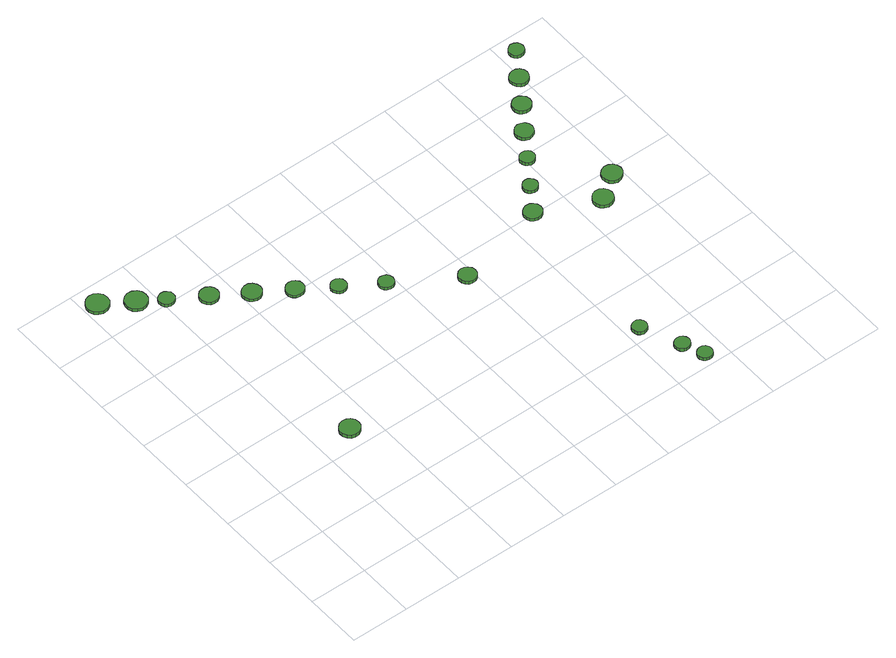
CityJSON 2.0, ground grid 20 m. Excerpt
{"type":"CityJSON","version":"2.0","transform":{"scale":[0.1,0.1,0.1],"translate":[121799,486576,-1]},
"CityObjects":{
"tree1":{"type":"SolitaryVegetationObject","attributes":{"function":"something"},"geometry":[{"type":"MultiSurface","lod":"1","boundaries":[[[0,1,2,3,4,5,6,7,8,9,10,11,12,13,14]],[[15,16,17,18,19,20,21,22,23,24,25,26,27,28,29]],[[0,29,28,1]],[[1,28,27,2]],[[2,27,26,3]],[[3,26,25,4]],[[4,25,24,5]],[[5,24,23,6]],[[6,23,22,7]],[[7,22,21,8]],[[8,21,20,9]],[[9,20,19,10]],[[10,19,18,11]],[[11,18,17,12]],[[12,17,16,13]],[[13,16,15,14]],[[14,15,29,0]]]}]},
"tree2":{"type":"SolitaryVegetationObject","attributes":{"function":"something"},"geometry":[{"type":"MultiSurface","lod":"1","boundaries":[[[30,31,32,33,34,35,36,37,38,39,40,41,42,43,44]],[[45,46,47,48,49,50,51,52,53,54,55,56,57,58,59]],[[30,59,58,31]],[[31,58,57,32]],[[32,57,56,33]],[[33,56,55,34]],[[34,55,54,35]],[[35,54,53,36]],[[36,53,52,37]],[[37,52,51,38]],[[38,51,50,39]],[[39,50,49,40]],[[40,49,48,41]],[[41,48,47,42]],[[42,47,46,43]],[[43,46,45,44]],[[44,45,59,30]]]}]},
"tree3":{"type":"SolitaryVegetationObject","attributes":{"function":"something"},"geometry":[{"type":"MultiSurface","lod":"1","boundaries":[[[60,61,62,63,64,65,66,67,68,69,70,71,72,73,74]],[[75,76,77,78,79,80,81,82,83,84,85,86,87,88,89]],[[60,89,88,61]],[[61,88,87,62]],[[62,87,86,63]],[[63,86,85,64]],[[64,85,84,65]],[[65,84,83,66]],[[66,83,82,67]],[[67,82,81,68]],[[68,81,80,69]],[[69,80,79,70]],[[70,79,78,71]],[[71,78,77,72]],[[72,77,76,73]],[[73,76,75,74]],[[74,75,89,60]]]}]},
"tree4":{"type":"SolitaryVegetationObject","attributes":{"function":"something"},"geometry":[{"type":"MultiSurface","lod":"1","boundaries":[[[90,91,92,93,94,95,96,97,98,99,100,101,102,103,104]],[[105,106,107,108,109,110,111,112,113,114,115,116,117,118,119]],[[90,119,118,91]],[[91,118,117,92]],[[92,117,116,93]],[[93,116,115,94]],[[94,115,114,95]],[[95,114,113,96]],[[96,113,112,97]],[[97,112,111,98]],[[98,111,110,99]],[[99,110,109,100]],[[100,109,108,101]],[[101,108,107,102]],[[102,107,106,103]],[[103,106,105,104]],[[104,105,119,90]]]}]},
"tree5":{"type":"SolitaryVegetationObject","attributes":{"function":"something"},"geometry":[{"type":"MultiSurface","lod":"1","boundaries":[[[120,121,122,123,124,125,126,127,128,129,130,131,132,133,134]],[[135,136,137,138,139,140,141,142,143,144,145,146,147,148,149]],[[120,149,148,121]],[[121,148,147,122]],[[122,147,146,123]],[[123,146,145,124]],[[124,145,144,125]],[[125,144,143,126]],[[126,143,142,127]],[[127,142,141,128]],[[128,141,140,129]],[[129,140,139,130]],[[130,139,138,131]],[[131,138,137,132]],[[132,137,136,133]],[[133,136,135,134]],[[134,135,149,120]]]}]},
"tree6":{"type":"SolitaryVegetationObject","attributes":{"function":"something"},"geometry":[{"type":"MultiSurface","lod":"1","boundaries":[[[150,151,152,153,154,155,156,157,158,159,160,161,162,163,164]],[[165,166,167,168,169,170,171,172,173,174,175,176,177,178,179]],[[150,179,178,151]],[[151,178,177,152]],[[152,177,176,153]],[[153,176,175,154]],[[154,175,174,155]],[[155,174,173,156]],[[156,173,172,157]],[[157,172,171,158]],[[158,171,170,159]],[[159,170,169,160]],[[160,169,168,161]],[[161,168,167,162]],[[162,167,166,163]],[[163,166,165,164]],[[164,165,179,150]]]}]},
"tree7":{"type":"SolitaryVegetationObject","attributes":{"function":"something"},"geometry":[{"type":"MultiSurface","lod":"1","boundaries":[[[180,181,182,183,184,185,186,187,188,189,190,191,192,193,194]],[[195,196,197,198,199,200,201,202,203,204,205,206,207,208,209]],[[180,209,208,181]],[[181,208,207,182]],[[182,207,206,183]],[[183,206,205,184]],[[184,205,204,185]],[[185,204,203,186]],[[186,203,202,187]],[[187,202,201,188]],[[188,201,200,189]],[[189,200,199,190]],[[190,199,198,191]],[[191,198,197,192]],[[192,197,196,193]],[[193,196,195,194]],[[194,195,209,180]]]}]},
"tree8":{"type":"SolitaryVegetationObject","attributes":{"function":"something"},"geometry":[{"type":"MultiSurface","lod":"1","boundaries":[[[210,211,212,213,214,215,216,217,218,219,220,221,222,223,224]],[[225,226,227,228,229,230,231,232,233,234,235,236,237,238,239]],[[210,239,238,211]],[[211,238,237,212]],[[212,237,236,213]],[[213,236,235,214]],[[214,235,234,215]],[[215,234,233,216]],[[216,233,232,217]],[[217,232,231,218]],[[218,231,230,219]],[[219,230,229,220]],[[220,229,228,221]],[[221,228,227,222]],[[222,227,226,223]],[[223,226,225,224]],[[224,225,239,210]]]}]},
"tree9":{"type":"SolitaryVegetationObject","attributes":{"function":"something"},"geometry":[{"type":"MultiSurface","lod":"1","boundaries":[[[240,241,242,243,244,245,246,247,248,249,250,251,252,253,254]],[[255,256,257,258,259,260,261,262,263,264,265,266,267,268,269]],[[240,269,268,241]],[[241,268,267,242]],[[242,267,266,243]],[[243,266,265,244]],[[244,265,264,245]],[[245,264,263,246]],[[246,263,262,247]],[[247,262,261,248]],[[248,261,260,249]],[[249,260,259,250]],[[250,259,258,251]],[[251,258,257,252]],[[252,257,256,253]],[[253,256,255,254]],[[254,255,269,240]]]}]},
"tree10":{"type":"SolitaryVegetationObject","attributes":{"function":"something"},"geometry":[{"type":"MultiSurface","lod":"1","boundaries":[[[270,271,272,273,274,275,276,277,278,279,280,281,282,283,284]],[[285,286,287,288,289,290,291,292,293,294,295,296,297,298,299]],[[270,299,298,271]],[[271,298,297,272]],[[272,297,296,273]],[[273,296,295,274]],[[274,295,294,275]],[[275,294,293,276]],[[276,293,292,277]],[[277,292,291,278]],[[278,291,290,279]],[[279,290,289,280]],[[280,289,288,281]],[[281,288,287,282]],[[282,287,286,283]],[[283,286,285,284]],[[284,285,299,270]]]}]},
"tree11":{"type":"SolitaryVegetationObject","attributes":{"function":"something"},"geometry":[{"type":"MultiSurface","lod":"1","boundaries":[[[300,301,302,303,304,305,306,307,308,309,310,311,312,313,314]],[[315,316,317,318,319,320,321,322,323,324,325,326,327,328,329]],[[300,329,328,301]],[[301,328,327,302]],[[302,327,326,303]],[[303,326,325,304]],[[304,325,324,305]],[[305,324,323,306]],[[306,323,322,307]],[[307,322,321,308]],[[308,321,320,309]],[[309,320,319,310]],[[310,319,318,311]],[[311,318,317,312]],[[312,317,316,313]],[[313,316,315,314]],[[314,315,329,300]]]}]},
"tree12":{"type":"SolitaryVegetationObject","attributes":{"function":"something"},"geometry":[{"type":"MultiSurface","lod":"1","boundaries":[[[330,331,332,333,334,335,336,337,338,339,340,341,342,343,344]],[[345,346,347,348,349,350,351,352,353,354,355,356,357,358,359]],[[330,359,358,331]],[[331,358,357,332]],[[332,357,356,333]],[[333,356,355,334]],[[334,355,354,335]],[[335,354,353,336]],[[336,353,352,337]],[[337,352,351,338]],[[338,351,350,339]],[[339,350,349,340]],[[340,349,348,341]],[[341,348,347,342]],[[342,347,346,343]],[[343,346,345,344]],[[344,345,359,330]]]}]},
"tree13":{"type":"SolitaryVegetationObject","attributes":{"function":"something"},"geometry":[{"type":"MultiSurface","lod":"1","boundaries":[[[360,361,362,363,364,365,366,367,368,369,370,371,372,373,374]],[[375,376,377,378,379,380,381,382,383,384,385,386,387,388,389]],[[360,389,388,361]],[[361,388,387,362]],[[362,387,386,363]],[[363,386,385,364]],[[364,385,384,365]],[[365,384,383,366]],[[366,383,382,367]],[[367,382,381,368]],[[368,381,380,369]],[[369,380,379,370]],[[370,379,378,371]],[[371,378,377,372]],[[372,377,376,373]],[[373,376,375,374]],[[374,375,389,360]]]}]},
"tree14":{"type":"SolitaryVegetationObject","attributes":{"function":"something"},"geometry":[{"type":"MultiSurface","lod":"1","boundaries":[[[390,391,392,393,394,395,396,397,398,399,400,401,402,403,404]],[[405,406,407,408,409,410,411,412,413,414,415,416,417,418,419]],[[390,419,418,391]],[[391,418,417,392]],[[392,417,416,393]],[[393,416,415,394]],[[394,415,414,395]],[[395,414,413,396]],[[396,413,412,397]],[[397,412,411,398]],[[398,411,410,399]],[[399,410,409,400]],[[400,409,408,401]],[[401,408,407,402]],[[402,407,406,403]],[[403,406,405,404]],[[404,405,419,390]]]}]},
"tree15":{"type":"SolitaryVegetationObject","attributes":{"function":"something"},"geometry":[{"type":"MultiSurface","lod":"1","boundaries":[[[420,421,422,423,424,425,426,427,428,429,430,431,432,433,434]],[[435,436,437,438,439,440,441,442,443,444,445,446,447,448,449]],[[420,449,448,421]],[[421,448,447,422]],[[422,447,446,423]],[[423,446,445,424]],[[424,445,444,425]],[[425,444,443,426]],[[426,443,442,427]],[[427,442,441,428]],[[428,441,440,429]],[[429,440,439,430]],[[430,439,438,431]],[[431,438,437,432]],[[432,437,436,433]],[[433,436,435,434]],[[434,435,449,420]]]}]},
"tree16":{"type":"SolitaryVegetationObject","attributes":{"function":"something"},"geometry":[{"type":"MultiSurface","lod":"1","boundaries":[[[450,451,452,453,454,455,456,457,458,459,460,461,462,463,464]],[[465,466,467,468,469,470,471,472,473,474,475,476,477,478,479]],[[450,479,478,451]],[[451,478,477,452]],[[452,477,476,453]],[[453,476,475,454]],[[454,475,474,455]],[[455,474,473,456]],[[456,473,472,457]],[[457,472,471,458]],[[458,471,470,459]],[[459,470,469,460]],[[460,469,468,461]],[[461,468,467,462]],[[462,467,466,463]],[[463,466,465,464]],[[464,465,479,450]]]}]},
"tree17":{"type":"SolitaryVegetationObject","attributes":{"function":"something"},"geometry":[{"type":"MultiSurface","lod":"1","boundaries":[[[480,481,482,483,484,485,486,487,488,489,490,491,492,493,494]],[[495,496,497,498,499,500,501,502,503,504,505,506,507,508,509]],[[480,509,508,481]],[[481,508,507,482]],[[482,507,506,483]],[[483,506,505,484]],[[484,505,504,485]],[[485,504,503,486]],[[486,503,502,487]],[[487,502,501,488]],[[488,501,500,489]],[[489,500,499,490]],[[490,499,498,491]],[[491,498,497,492]],[[492,497,496,493]],[[493,496,495,494]],[[494,495,509,480]]]}]},
"tree18":{"type":"SolitaryVegetationObject","attributes":{"function":"something"},"geometry":[{"type":"MultiSurface","lod":"1","boundaries":[[[510,511,512,513,514,515,516,517,518,519,520,521,522,523,524]],[[525,526,527,528,529,530,531,532,533,534,535,536,537,538,539]],[[510,539,538,511]],[[511,538,537,512]],[[512,537,536,513]],[[513,536,535,514]],[[514,535,534,515]],[[515,534,533,516]],[[516,533,532,517]],[[517,532,531,518]],[[518,531,530,519]],[[519,530,529,520]],[[520,529,528,521]],[[521,528,527,522]],[[522,527,526,523]],[[523,526,525,524]],[[524,525,539,510]]]}]},
"tree19":{"type":"SolitaryVegetationObject","attributes":{"function":"something"},"geometry":[{"type":"MultiSurface","lod":"1","boundaries":[[[540,541,542,543,544,545,546,547,548,549,550,551,552,553,554]],[[555,556,557,558,559,560,561,562,563,564,565,566,567,568,569]],[[540,569,568,541]],[[541,568,567,542]],[[542,567,566,543]],[[543,566,565,544]],[[544,565,564,545]],[[545,564,563,546]],[[546,563,562,547]],[[547,562,561,548]],[[548,561,560,549]],[[549,560,559,550]],[[550,559,558,551]],[[551,558,557,552]],[[552,557,556,553]],[[553,556,555,554]],[[554,555,569,540]]]}]},
"tree20":{"type":"SolitaryVegetationObject","attributes":{"function":"something"},"geometry":[{"type":"MultiSurface","lod":"1","boundaries":[[[570,571,572,573,574,575,576,577,578,579,580,581,582,583,584]],[[585,586,587,588,589,590,591,592,593,594,595,596,597,598,599]],[[570,599,598,571]],[[571,598,597,572]],[[572,597,596,573]],[[573,596,595,574]],[[574,595,594,575]],[[575,594,593,576]],[[576,593,592,577]],[[577,592,591,578]],[[578,591,590,579]],[[579,590,589,580]],[[580,589,588,581]],[[581,588,587,582]],[[582,587,586,583]],[[583,586,585,584]],[[584,585,599,570]]]}]},
"tree21":{"type":"SolitaryVegetationObject","attributes":{"function":"something"},"geometry":[{"type":"MultiSurface","lod":"1","boundaries":[[[600,601,602,603,604,605,606,607,608,609,610,611,612,613,614]],[[615,616,617,618,619,620,621,622,623,624,625,626,627,628,629]],[[600,629,628,601]],[[601,628,627,602]],[[602,627,626,603]],[[603,626,625,604]],[[604,625,624,605]],[[605,624,623,606]],[[606,623,622,607]],[[607,622,621,608]],[[608,621,620,609]],[[609,620,619,610]],[[610,619,618,611]],[[611,618,617,612]],[[612,617,616,613]],[[613,616,615,614]],[[614,615,629,600]]]}]},
"tree22":{"type":"SolitaryVegetationObject","attributes":{"function":"something"},"geometry":[{"type":"MultiSurface","lod":"1","boundaries":[[[630,631,632,633,634,635,636,637,638,639,640,641,642,643,644]],[[645,646,647,648,649,650,651,652,653,654,655,656,657,658,659]],[[630,659,658,631]],[[631,658,657,632]],[[632,657,656,633]],[[633,656,655,634]],[[634,655,654,635]],[[635,654,653,636]],[[636,653,652,637]],[[637,652,651,638]],[[638,651,650,639]],[[639,650,649,640]],[[640,649,648,641]],[[641,648,647,642]],[[642,647,646,643]],[[643,646,645,644]],[[644,645,659,630]]]}]}
},
"vertices":[
[82,1328,19],[79,1343,19],[70,1356,19],[56,1364,19],[40,1365,19],[25,1360,19],[14,1350,19],[7,1335,19],[7,1320,19],[14,1305,19],[25,1295,19],[40,1290,19],[56,1291,19],[70,1299,19],[79,1312,19],[79,1312,8],[70,1299,8],[56,1291,8],[40,1290,8],[25,1295,8],[14,1305,8],[7,1320,8],[7,1335,8],[14,1350,8],[25,1360,8],[40,1365,8],[56,1364,8],[70,1356,8],[79,1343,8],[82,1328,8],
[348,462,28],[346,476,28],[337,488,28],[325,495,28],[311,496,28],[297,492,28],[287,482,28],[281,469,28],[281,455,28],[287,442,28],[297,433,28],[311,428,28],[325,430,28],[337,437,28],[346,449,28],[346,449,15],[337,437,15],[325,430,15],[311,428,15],[297,433,15],[287,442,15],[281,455,15],[281,469,15],[287,482,15],[297,492,15],[311,496,15],[325,495,15],[337,488,15],[346,476,15],[348,462,15],
[179,1265,19],[176,1280,19],[167,1293,19],[153,1300,19],[137,1302,19],[123,1297,19],[111,1287,19],[105,1272,19],[105,1257,19],[111,1243,19],[123,1232,19],[137,1227,19],[153,1229,19],[167,1237,19],[176,1249,19],[176,1249,8],[167,1237,8],[153,1229,8],[137,1227,8],[123,1232,8],[111,1243,8],[105,1257,8],[105,1272,8],[111,1287,8],[123,1297,8],[137,1302,8],[153,1300,8],[167,1293,8],[176,1280,8],[179,1265,8],
[244,1214,19],[242,1225,19],[235,1234,19],[226,1239,19],[215,1240,19],[204,1237,19],[196,1230,19],[191,1220,19],[191,1209,19],[196,1198,19],[204,1191,19],[215,1188,19],[226,1189,19],[235,1194,19],[242,1203,19],[242,1203,8],[235,1194,8],[226,1189,8],[215,1188,8],[204,1191,8],[196,1198,8],[191,1209,8],[191,1220,8],[196,1230,8],[204,1237,8],[215,1240,8],[226,1239,8],[235,1234,8],[242,1225,8],[244,1214,8],
[356,1145,19],[354,1158,19],[346,1169,19],[334,1176,19],[321,1177,19],[309,1173,19],[299,1164,19],[293,1152,19],[293,1139,19],[299,1127,19],[309,1118,19],[321,1114,19],[334,1115,19],[346,1122,19],[354,1133,19],[354,1133,8],[346,1122,8],[334,1115,8],[321,1114,8],[309,1118,8],[299,1127,8],[293,1139,8],[293,1152,8],[299,1164,8],[309,1173,8],[321,1177,8],[334,1176,8],[346,1169,8],[354,1158,8],[356,1145,8],
[465,1076,19],[462,1089,19],[454,1100,19],[442,1107,19],[429,1108,19],[416,1104,19],[406,1095,19],[400,1083,19],[400,1069,19],[406,1057,19],[416,1048,19],[429,1043,19],[442,1045,19],[454,1052,19],[462,1063,19],[462,1063,8],[454,1052,8],[442,1045,8],[429,1043,8],[416,1048,8],[406,1057,8],[400,1069,8],[400,1083,8],[406,1095,8],[416,1104,8],[429,1108,8],[442,1107,8],[454,1100,8],[462,1089,8],[465,1076,8],
[571,1006,19],[569,1018,19],[561,1029,19],[550,1035,19],[538,1036,19],[526,1032,19],[516,1024,19],[511,1012,19],[511,1000,19],[516,988,19],[526,980,19],[538,976,19],[550,977,19],[561,983,19],[569,994,19],[569,994,8],[561,983,8],[550,977,8],[538,976,8],[526,980,8],[516,988,8],[511,1000,8],[511,1012,8],[516,1024,8],[526,1032,8],[538,1036,8],[550,1035,8],[561,1029,8],[569,1018,8],[571,1006,8],
[676,934,19],[674,945,19],[668,954,19],[658,959,19],[647,960,19],[637,957,19],[629,950,19],[624,940,19],[624,929,19],[629,919,19],[637,911,19],[647,908,19],[658,909,19],[668,915,19],[674,923,19],[674,923,8],[668,915,8],[658,909,8],[647,908,8],[637,911,8],[629,919,8],[624,929,8],[624,940,8],[629,950,8],[637,957,8],[647,960,8],[658,959,8],[668,954,8],[674,945,8],[676,934,8],
[795,858,19],[793,868,19],[787,877,19],[777,882,19],[767,883,19],[756,880,19],[748,873,19],[744,863,19],[744,852,19],[748,842,19],[756,835,19],[767,832,19],[777,833,19],[787,838,19],[793,847,19],[793,847,8],[787,838,8],[777,833,8],[767,832,8],[756,835,8],[748,842,8],[744,852,8],[744,863,8],[748,873,8],[756,880,8],[767,883,8],[777,882,8],[787,877,8],[793,868,8],[795,858,8],
[1002,723,26],[1000,735,26],[992,745,26],[981,751,26],[969,753,26],[957,749,26],[948,740,26],[943,729,26],[943,716,26],[948,705,26],[957,697,26],[969,693,26],[981,694,26],[992,700,26],[1000,710,26],[1000,710,14],[992,700,14],[981,694,14],[969,693,14],[957,697,14],[948,705,14],[943,716,14],[943,729,14],[948,740,14],[957,749,14],[969,753,14],[981,751,14],[992,745,14],[1000,735,14],[1002,723,14],
[1264,237,32],[1262,247,32],[1256,255,32],[1247,261,32],[1237,262,32],[1227,259,32],[1219,252,32],[1215,242,32],[1215,232,32],[1219,222,32],[1227,215,32],[1237,212,32],[1247,213,32],[1256,218,32],[1262,227,32],[1262,227,19],[1256,218,19],[1247,213,19],[1237,212,19],[1227,215,19],[1219,222,19],[1215,232,19],[1215,242,19],[1219,252,19],[1227,259,19],[1237,262,19],[1247,261,19],[1256,255,19],[1262,247,19],[1264,237,19],
[1325,107,29],[1322,118,29],[1316,127,29],[1307,132,29],[1296,133,29],[1286,130,29],[1278,123,29],[1274,113,29],[1274,102,29],[1278,92,29],[1286,85,29],[1296,82,29],[1307,83,29],[1316,88,29],[1322,97,29],[1322,97,17],[1316,88,17],[1307,83,17],[1296,82,17],[1286,85,17],[1278,92,17],[1274,102,17],[1274,113,17],[1278,123,17],[1286,130,17],[1296,133,17],[1307,132,17],[1316,127,17],[1322,118,17],[1325,107,17],
[1352,35,30],[1350,45,30],[1344,54,30],[1335,59,30],[1325,60,30],[1315,57,30],[1307,50,30],[1302,40,30],[1302,30,30],[1307,20,30],[1315,13,30],[1325,10,30],[1335,11,30],[1344,16,30],[1350,25,30],[1350,25,18],[1344,16,18],[1335,11,18],[1325,10,18],[1315,13,18],[1307,20,18],[1302,30,18],[1302,40,18],[1307,50,18],[1315,57,18],[1325,60,18],[1335,59,18],[1344,54,18],[1350,45,18],[1352,35,18],
[1312,797,29],[1309,810,29],[1302,820,29],[1291,827,29],[1278,828,29],[1266,824,29],[1256,816,29],[1251,804,29],[1251,791,29],[1256,779,29],[1266,771,29],[1278,767,29],[1291,768,29],[1302,775,29],[1309,785,29],[1309,785,17],[1302,775,17],[1291,768,17],[1278,767,17],[1266,771,17],[1256,779,17],[1251,791,17],[1251,804,17],[1256,816,17],[1266,824,17],[1278,828,17],[1291,827,17],[1302,820,17],[1309,810,17],[1312,797,17],
[1368,886,27],[1365,896,27],[1359,905,27],[1350,910,27],[1340,911,27],[1330,908,27],[1322,901,27],[1318,891,27],[1318,881,27],[1322,871,27],[1330,864,27],[1340,861,27],[1350,862,27],[1359,867,27],[1365,876,27],[1365,876,14],[1359,867,14],[1350,862,14],[1340,861,14],[1330,864,14],[1322,871,14],[1318,881,14],[1318,891,14],[1322,901,14],[1330,908,14],[1340,911,14],[1350,910,14],[1359,905,14],[1365,896,14],[1368,886,14],
[1512,709,31],[1509,723,31],[1501,735,31],[1489,742,31],[1475,743,31],[1461,739,31],[1451,729,31],[1445,716,31],[1445,702,31],[1451,689,31],[1461,680,31],[1475,675,31],[1489,677,31],[1501,684,31],[1509,695,31],[1509,695,18],[1501,684,18],[1489,677,18],[1475,675,18],[1461,680,18],[1451,689,18],[1445,702,18],[1445,716,18],[1451,729,18],[1461,739,18],[1475,743,18],[1489,742,18],[1501,735,18],[1509,723,18],[1512,709,18],
[1432,981,24],[1430,992,24],[1424,1000,24],[1415,1005,24],[1404,1006,24],[1394,1003,24],[1387,996,24],[1382,987,24],[1382,976,24],[1387,967,24],[1394,960,24],[1404,956,24],[1415,957,24],[1424,963,24],[1430,971,24],[1430,971,11],[1424,963,11],[1415,957,11],[1404,956,11],[1394,960,11],[1387,967,11],[1382,976,11],[1382,987,11],[1387,996,11],[1394,1003,11],[1404,1006,11],[1415,1005,11],[1424,1000,11],[1430,992,11],[1432,981,11],
[1498,1071,22],[1495,1084,22],[1488,1094,22],[1476,1100,22],[1464,1102,22],[1451,1098,22],[1442,1089,22],[1437,1077,22],[1437,1065,22],[1442,1053,22],[1451,1044,22],[1464,1040,22],[1476,1042,22],[1488,1048,22],[1495,1058,22],[1495,1058,10],[1488,1048,10],[1476,1042,10],[1464,1040,10],[1451,1044,10],[1442,1053,10],[1437,1065,10],[1437,1077,10],[1442,1089,10],[1451,1098,10],[1464,1102,10],[1476,1100,10],[1488,1094,10],[1495,1084,10],[1498,1071,10],
[1594,769,31],[1591,783,31],[1583,794,31],[1571,801,31],[1557,803,31],[1543,798,31],[1533,789,31],[1527,776,31],[1527,762,31],[1533,749,31],[1543,739,31],[1557,735,31],[1571,737,31],[1583,744,31],[1591,755,31],[1591,755,19],[1583,744,19],[1571,737,19],[1557,735,19],[1543,739,19],[1533,749,19],[1527,762,19],[1527,776,19],[1533,789,19],[1543,798,19],[1557,803,19],[1571,801,19],[1583,794,19],[1591,783,19],[1594,769,19],
[1561,1161,20],[1558,1174,20],[1550,1184,20],[1539,1191,20],[1526,1192,20],[1514,1188,20],[1504,1179,20],[1499,1167,20],[1499,1154,20],[1504,1142,20],[1514,1134,20],[1526,1130,20],[1539,1131,20],[1550,1137,20],[1558,1148,20],[1558,1148,8],[1550,1137,8],[1539,1131,8],[1526,1130,8],[1514,1134,8],[1504,1142,8],[1499,1154,8],[1499,1167,8],[1504,1179,8],[1514,1188,8],[1526,1192,8],[1539,1191,8],[1550,1184,8],[1558,1174,8],[1561,1161,8],
[1623,1250,20],[1620,1263,20],[1612,1274,20],[1601,1280,20],[1588,1281,20],[1576,1277,20],[1566,1269,20],[1561,1257,20],[1561,1244,20],[1566,1232,20],[1576,1223,20],[1588,1219,20],[1601,1221,20],[1612,1227,20],[1620,1238,20],[1620,1238,8],[1612,1227,8],[1601,1221,8],[1588,1219,8],[1576,1223,8],[1566,1232,8],[1561,1244,8],[1561,1257,8],[1566,1269,8],[1576,1277,8],[1588,1281,8],[1601,1280,8],[1612,1274,8],[1620,1263,8],[1623,1250,8],
[1679,1341,20],[1677,1352,20],[1671,1360,20],[1662,1365,20],[1651,1367,20],[1641,1363,20],[1633,1356,20],[1629,1347,20],[1629,1336,20],[1633,1326,20],[1641,1319,20],[1651,1316,20],[1662,1317,20],[1671,1322,20],[1677,1331,20],[1677,1331,7],[1671,1322,7],[1662,1317,7],[1651,1316,7],[1641,1319,7],[1633,1326,7],[1629,1336,7],[1629,1347,7],[1633,1356,7],[1641,1363,7],[1651,1367,7],[1662,1365,7],[1671,1360,7],[1677,1352,7],[1679,1341,7]
]}
